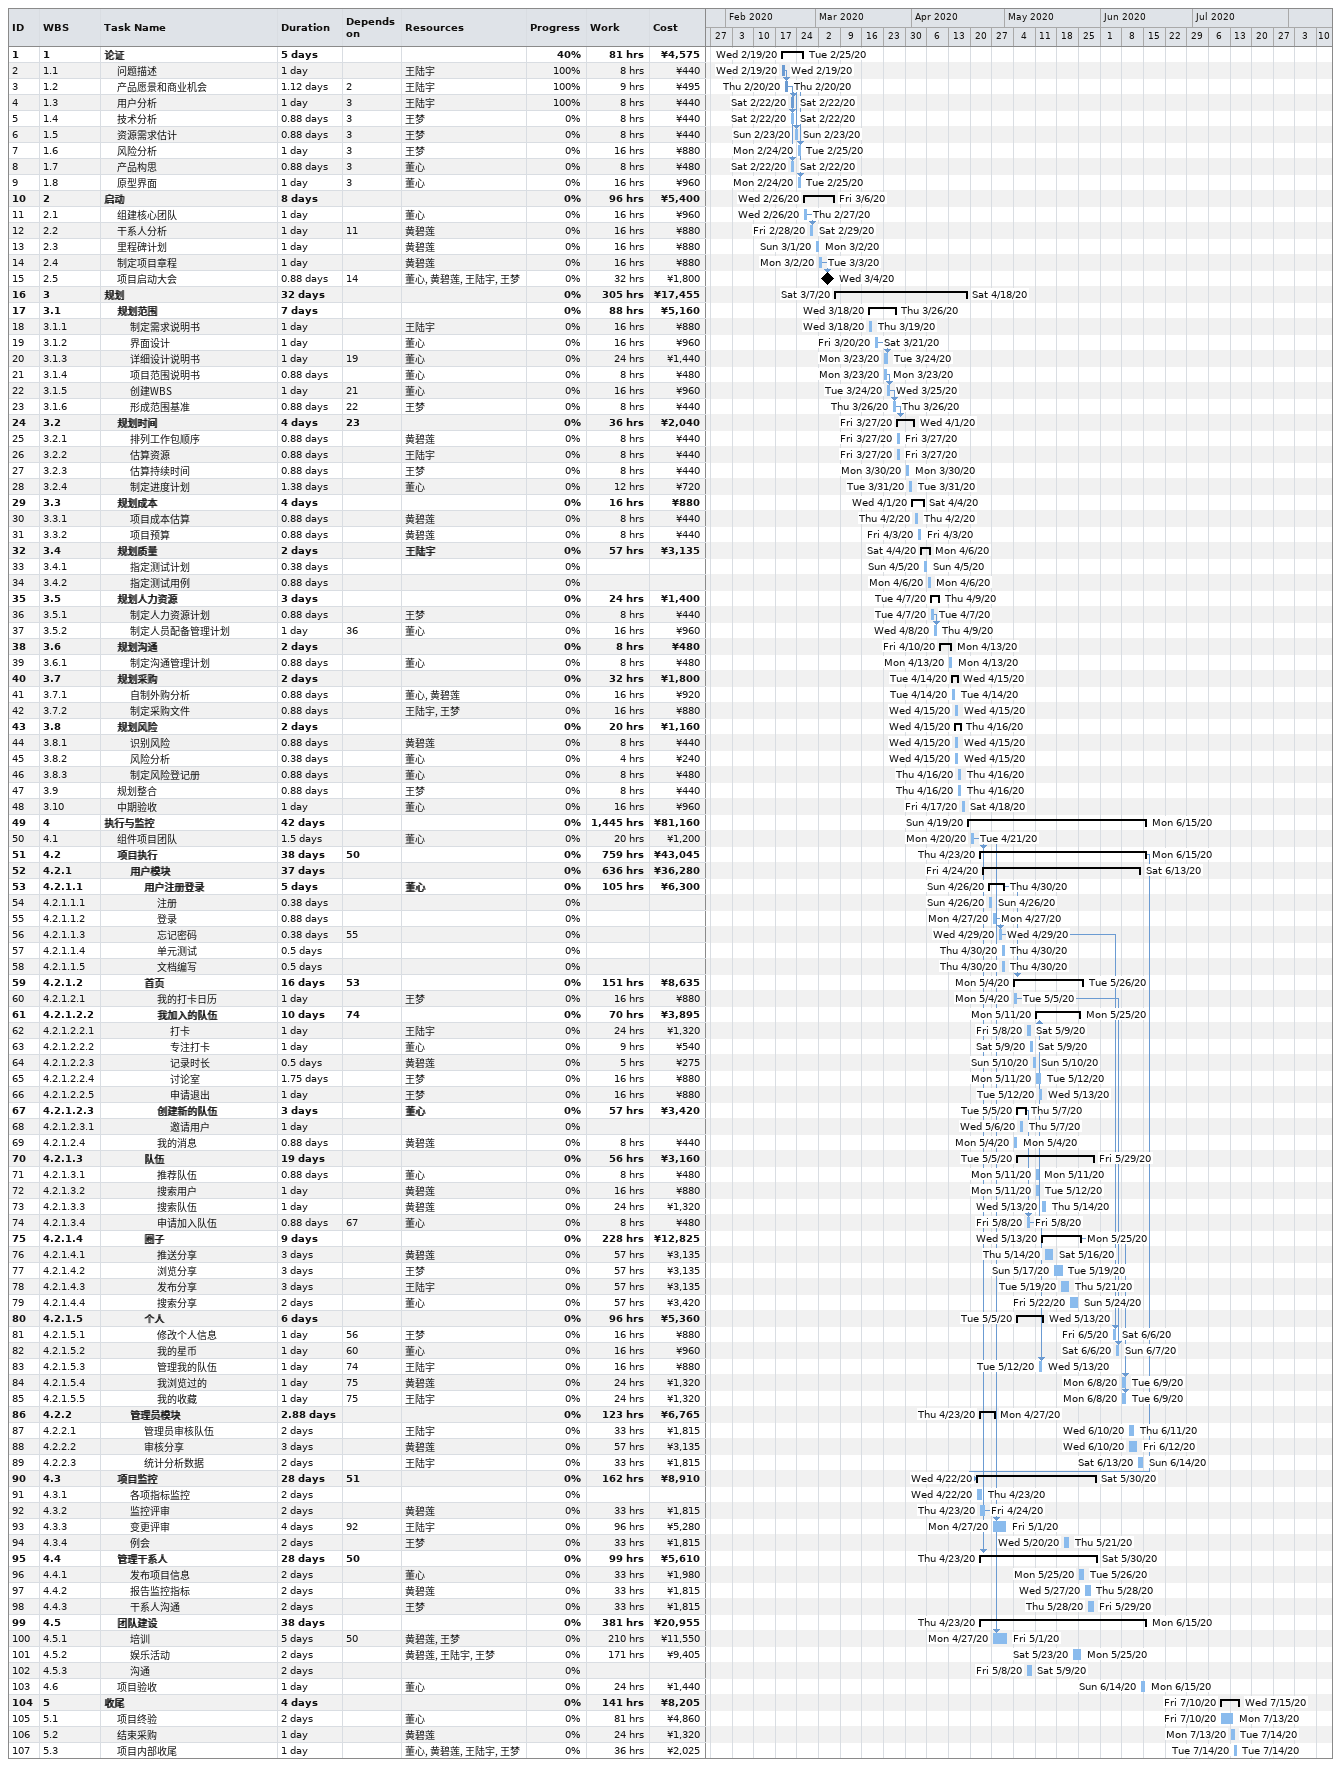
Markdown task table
| ID | WBS | Task | Duration | Start | Finish | Predecessors | Resources | % complete | Work (h) | Cost (¥) |
|---|---|---|---|---|---|---|---|---|---|---|
| 1 | 1 | **论证** | 5d | 2020-02-19 | 2020-02-25 |  |  | 40 | 81 | 4575 |
| 2 | 1.1 | 问题描述 | 1d | 2020-02-19 | 2020-02-19 |  | 王陆宇 | 100 | 8 | 440 |
| 3 | 1.2 | 产品愿景和商业机会 | 1.12d | 2020-02-20 | 2020-02-20 | 2 | 王陆宇 | 100 | 9 | 495 |
| 4 | 1.3 | 用户分析 | 1d | 2020-02-22 | 2020-02-22 | 3 | 王陆宇 | 100 | 8 | 440 |
| 5 | 1.4 | 技术分析 | 0.88d | 2020-02-22 | 2020-02-22 | 3 | 王梦 | 0 | 8 | 440 |
| 6 | 1.5 | 资源需求估计 | 0.88d | 2020-02-23 | 2020-02-23 | 3 | 王梦 | 0 | 8 | 440 |
| 7 | 1.6 | 风险分析 | 1d | 2020-02-24 | 2020-02-25 | 3 | 王梦 | 0 | 16 | 880 |
| 8 | 1.7 | 产品构思 | 0.88d | 2020-02-22 | 2020-02-22 | 3 | 董心 | 0 | 8 | 480 |
| 9 | 1.8 | 原型界面 | 1d | 2020-02-24 | 2020-02-25 | 3 | 董心 | 0 | 16 | 960 |
| 10 | 2 | **启动** | 8d | 2020-02-26 | 2020-03-06 |  |  | 0 | 96 | 5400 |
| 11 | 2.1 | 组建核心团队 | 1d | 2020-02-26 | 2020-02-27 |  | 董心 | 0 | 16 | 960 |
| 12 | 2.2 | 干系人分析 | 1d | 2020-02-28 | 2020-02-29 | 11 | 黄碧莲 | 0 | 16 | 880 |
| 13 | 2.3 | 里程碑计划 | 1d | 2020-03-01 | 2020-03-02 |  | 黄碧莲 | 0 | 16 | 880 |
| 14 | 2.4 | 制定项目章程 | 1d | 2020-03-02 | 2020-03-03 |  | 黄碧莲 | 0 | 16 | 880 |
| 15 | 2.5 | 项目启动大会 | 0.88d | 2020-03-04 | 2020-03-04 | 14 | 董心, 黄碧莲, 王陆宇, 王梦 | 0 | 32 | 1800 |
| 16 | 3 | **规划** | 32d | 2020-03-07 | 2020-04-18 |  |  | 0 | 305 | 17455 |
| 17 | 3.1 | **规划范围** | 7d | 2020-03-18 | 2020-03-26 |  |  | 0 | 88 | 5160 |
| 18 | 3.1.1 | 制定需求说明书 | 1d | 2020-03-18 | 2020-03-19 |  | 王陆宇 | 0 | 16 | 880 |
| 19 | 3.1.2 | 界面设计 | 1d | 2020-03-20 | 2020-03-21 |  | 董心 | 0 | 16 | 960 |
| 20 | 3.1.3 | 详细设计说明书 | 1d | 2020-03-23 | 2020-03-24 | 19 | 董心 | 0 | 24 | 1440 |
| 21 | 3.1.4 | 项目范围说明书 | 0.88d | 2020-03-23 | 2020-03-23 |  | 董心 | 0 | 8 | 480 |
| 22 | 3.1.5 | 创建WBS | 1d | 2020-03-24 | 2020-03-25 | 21 | 董心 | 0 | 16 | 960 |
| 23 | 3.1.6 | 形成范围基准 | 0.88d | 2020-03-26 | 2020-03-26 | 22 | 王梦 | 0 | 8 | 440 |
| 24 | 3.2 | **规划时间** | 4d | 2020-03-27 | 2020-04-01 | 23 |  | 0 | 36 | 2040 |
| 25 | 3.2.1 | 排列工作包顺序 | 0.88d | 2020-03-27 | 2020-03-27 |  | 黄碧莲 | 0 | 8 | 440 |
| 26 | 3.2.2 | 估算资源 | 0.88d | 2020-03-27 | 2020-03-27 |  | 王陆宇 | 0 | 8 | 440 |
| 27 | 3.2.3 | 估算持续时间 | 0.88d | 2020-03-30 | 2020-03-30 |  | 王梦 | 0 | 8 | 440 |
| 28 | 3.2.4 | 制定进度计划 | 1.38d | 2020-03-31 | 2020-03-31 |  | 董心 | 0 | 12 | 720 |
| 29 | 3.3 | **规划成本** | 4d | 2020-04-01 | 2020-04-04 |  |  | 0 | 16 | 880 |
| 30 | 3.3.1 | 项目成本估算 | 0.88d | 2020-04-02 | 2020-04-02 |  | 黄碧莲 | 0 | 8 | 440 |
| 31 | 3.3.2 | 项目预算 | 0.88d | 2020-04-03 | 2020-04-03 |  | 黄碧莲 | 0 | 8 | 440 |
| 32 | 3.4 | **规划质量** | 2d | 2020-04-04 | 2020-04-06 |  | 王陆宇 | 0 | 57 | 3135 |
| 33 | 3.4.1 | 指定测试计划 | 0.38d | 2020-04-05 | 2020-04-05 |  |  | 0 |  |  |
| 34 | 3.4.2 | 指定测试用例 | 0.88d | 2020-04-06 | 2020-04-06 |  |  | 0 |  |  |
| 35 | 3.5 | **规划人力资源** | 3d | 2020-04-07 | 2020-04-09 |  |  | 0 | 24 | 1400 |
| 36 | 3.5.1 | 制定人力资源计划 | 0.88d | 2020-04-07 | 2020-04-07 |  | 王梦 | 0 | 8 | 440 |
| 37 | 3.5.2 | 制定人员配备管理计划 | 1d | 2020-04-08 | 2020-04-09 | 36 | 董心 | 0 | 16 | 960 |
| 38 | 3.6 | **规划沟通** | 2d | 2020-04-10 | 2020-04-13 |  |  | 0 | 8 | 480 |
| 39 | 3.6.1 | 制定沟通管理计划 | 0.88d | 2020-04-13 | 2020-04-13 |  | 董心 | 0 | 8 | 480 |
| 40 | 3.7 | **规划采购** | 2d | 2020-04-14 | 2020-04-15 |  |  | 0 | 32 | 1800 |
| 41 | 3.7.1 | 自制外购分析 | 0.88d | 2020-04-14 | 2020-04-14 |  | 董心, 黄碧莲 | 0 | 16 | 920 |
| 42 | 3.7.2 | 制定采购文件 | 0.88d | 2020-04-15 | 2020-04-15 |  | 王陆宇, 王梦 | 0 | 16 | 880 |
| 43 | 3.8 | **规划风险** | 2d | 2020-04-15 | 2020-04-16 |  |  | 0 | 20 | 1160 |
| 44 | 3.8.1 | 识别风险 | 0.88d | 2020-04-15 | 2020-04-15 |  | 黄碧莲 | 0 | 8 | 440 |
| 45 | 3.8.2 | 风险分析 | 0.38d | 2020-04-15 | 2020-04-15 |  | 董心 | 0 | 4 | 240 |
| 46 | 3.8.3 | 制定风险登记册 | 0.88d | 2020-04-16 | 2020-04-16 |  | 董心 | 0 | 8 | 480 |
| 47 | 3.9 | 规划整合 | 0.88d | 2020-04-16 | 2020-04-16 |  | 王梦 | 0 | 8 | 440 |
| 48 | 3.10 | 中期验收 | 1d | 2020-04-17 | 2020-04-18 |  | 董心 | 0 | 16 | 960 |
| 49 | 4 | **执行与监控** | 42d | 2020-04-19 | 2020-06-15 |  |  | 0 | 1445 | 81160 |
| 50 | 4.1 | 组件项目团队 | 1.5d | 2020-04-20 | 2020-04-21 |  | 董心 | 0 | 20 | 1200 |
| 51 | 4.2 | **项目执行** | 38d | 2020-04-23 | 2020-06-15 | 50 |  | 0 | 759 | 43045 |
| 52 | 4.2.1 | **用户模块** | 37d | 2020-04-24 | 2020-06-13 |  |  | 0 | 636 | 36280 |
| 53 | 4.2.1.1 | **用户注册登录** | 5d | 2020-04-26 | 2020-04-30 |  | 董心 | 0 | 105 | 6300 |
| 54 | 4.2.1.1.1 | 注册 | 0.38d | 2020-04-26 | 2020-04-26 |  |  | 0 |  |  |
| 55 | 4.2.1.1.2 | 登录 | 0.88d | 2020-04-27 | 2020-04-27 |  |  | 0 |  |  |
| 56 | 4.2.1.1.3 | 忘记密码 | 0.38d | 2020-04-29 | 2020-04-29 | 55 |  | 0 |  |  |
| 57 | 4.2.1.1.4 | 单元测试 | 0.5d | 2020-04-30 | 2020-04-30 |  |  | 0 |  |  |
| 58 | 4.2.1.1.5 | 文档编写 | 0.5d | 2020-04-30 | 2020-04-30 |  |  | 0 |  |  |
| 59 | 4.2.1.2 | **首页** | 16d | 2020-05-04 | 2020-05-26 | 53 |  | 0 | 151 | 8635 |
| 60 | 4.2.1.2.1 | 我的打卡日历 | 1d | 2020-05-04 | 2020-05-05 |  | 王梦 | 0 | 16 | 880 |
| 61 | 4.2.1.2.2 | **我加入的队伍** | 10d | 2020-05-11 | 2020-05-25 | 74 |  | 0 | 70 | 3895 |
| 62 | 4.2.1.2.2.1 | 打卡 | 1d | 2020-05-08 | 2020-05-09 |  | 王陆宇 | 0 | 24 | 1320 |
| 63 | 4.2.1.2.2.2 | 专注打卡 | 1d | 2020-05-09 | 2020-05-09 |  | 董心 | 0 | 9 | 540 |
| 64 | 4.2.1.2.2.3 | 记录时长 | 0.5d | 2020-05-10 | 2020-05-10 |  | 黄碧莲 | 0 | 5 | 275 |
| 65 | 4.2.1.2.2.4 | 讨论室 | 1.75d | 2020-05-11 | 2020-05-12 |  | 王梦 | 0 | 16 | 880 |
| 66 | 4.2.1.2.2.5 | 申请退出 | 1d | 2020-05-12 | 2020-05-13 |  | 王梦 | 0 | 16 | 880 |
| 67 | 4.2.1.2.3 | **创建新的队伍** | 3d | 2020-05-05 | 2020-05-07 |  | 董心 | 0 | 57 | 3420 |
| 68 | 4.2.1.2.3.1 | 邀请用户 | 1d | 2020-05-06 | 2020-05-07 |  |  | 0 |  |  |
| 69 | 4.2.1.2.4 | 我的消息 | 0.88d | 2020-05-04 | 2020-05-04 |  | 黄碧莲 | 0 | 8 | 440 |
| 70 | 4.2.1.3 | **队伍** | 19d | 2020-05-05 | 2020-05-29 |  |  | 0 | 56 | 3160 |
| 71 | 4.2.1.3.1 | 推荐队伍 | 0.88d | 2020-05-11 | 2020-05-11 |  | 董心 | 0 | 8 | 480 |
| 72 | 4.2.1.3.2 | 搜索用户 | 1d | 2020-05-11 | 2020-05-12 |  | 黄碧莲 | 0 | 16 | 880 |
| 73 | 4.2.1.3.3 | 搜索队伍 | 1d | 2020-05-13 | 2020-05-14 |  | 黄碧莲 | 0 | 24 | 1320 |
| 74 | 4.2.1.3.4 | 申请加入队伍 | 0.88d | 2020-05-08 | 2020-05-08 | 67 | 董心 | 0 | 8 | 480 |
| 75 | 4.2.1.4 | **圈子** | 9d | 2020-05-13 | 2020-05-25 |  |  | 0 | 228 | 12825 |
| 76 | 4.2.1.4.1 | 推送分享 | 3d | 2020-05-14 | 2020-05-16 |  | 黄碧莲 | 0 | 57 | 3135 |
| 77 | 4.2.1.4.2 | 浏览分享 | 3d | 2020-05-17 | 2020-05-19 |  | 王梦 | 0 | 57 | 3135 |
| 78 | 4.2.1.4.3 | 发布分享 | 3d | 2020-05-19 | 2020-05-21 |  | 王陆宇 | 0 | 57 | 3135 |
| 79 | 4.2.1.4.4 | 搜索分享 | 2d | 2020-05-22 | 2020-05-24 |  | 董心 | 0 | 57 | 3420 |
| 80 | 4.2.1.5 | **个人** | 6d | 2020-05-05 | 2020-05-13 |  |  | 0 | 96 | 5360 |
| 81 | 4.2.1.5.1 | 修改个人信息 | 1d | 2020-06-05 | 2020-06-06 | 56 | 王梦 | 0 | 16 | 880 |
| 82 | 4.2.1.5.2 | 我的星币 | 1d | 2020-06-06 | 2020-06-07 | 60 | 董心 | 0 | 16 | 960 |
| 83 | 4.2.1.5.3 | 管理我的队伍 | 1d | 2020-05-12 | 2020-05-13 | 74 | 王陆宇 | 0 | 16 | 880 |
| 84 | 4.2.1.5.4 | 我浏览过的 | 1d | 2020-06-08 | 2020-06-09 | 75 | 黄碧莲 | 0 | 24 | 1320 |
| 85 | 4.2.1.5.5 | 我的收藏 | 1d | 2020-06-08 | 2020-06-09 | 75 | 王陆宇 | 0 | 24 | 1320 |
| 86 | 4.2.2 | **管理员模块** | 2.88d | 2020-04-23 | 2020-04-27 |  |  | 0 | 123 | 6765 |
| 87 | 4.2.2.1 | 管理员审核队伍 | 2d | 2020-06-10 | 2020-06-11 |  | 王陆宇 | 0 | 33 | 1815 |
| 88 | 4.2.2.2 | 审核分享 | 3d | 2020-06-10 | 2020-06-12 |  | 黄碧莲 | 0 | 57 | 3135 |
| 89 | 4.2.2.3 | 统计分析数据 | 2d | 2020-06-13 | 2020-06-14 |  | 王陆宇 | 0 | 33 | 1815 |
| 90 | 4.3 | **项目监控** | 28d | 2020-04-22 | 2020-05-30 | 51 |  | 0 | 162 | 8910 |
| 91 | 4.3.1 | 各项指标监控 | 2d | 2020-04-22 | 2020-04-23 |  |  | 0 |  |  |
| 92 | 4.3.2 | 监控评审 | 2d | 2020-04-23 | 2020-04-24 |  | 黄碧莲 | 0 | 33 | 1815 |
| 93 | 4.3.3 | 变更评审 | 4d | 2020-04-27 | 2020-05-01 | 92 | 王陆宇 | 0 | 96 | 5280 |
| 94 | 4.3.4 | 例会 | 2d | 2020-05-20 | 2020-05-21 |  | 王梦 | 0 | 33 | 1815 |
| 95 | 4.4 | **管理干系人** | 28d | 2020-04-23 | 2020-05-30 | 50 |  | 0 | 99 | 5610 |
| 96 | 4.4.1 | 发布项目信息 | 2d | 2020-05-25 | 2020-05-26 |  | 董心 | 0 | 33 | 1980 |
| 97 | 4.4.2 | 报告监控指标 | 2d | 2020-05-27 | 2020-05-28 |  | 黄碧莲 | 0 | 33 | 1815 |
| 98 | 4.4.3 | 干系人沟通 | 2d | 2020-05-28 | 2020-05-29 |  | 王梦 | 0 | 33 | 1815 |
| 99 | 4.5 | **团队建设** | 38d | 2020-04-23 | 2020-06-15 |  |  | 0 | 381 | 20955 |
| 100 | 4.5.1 | 培训 | 5d | 2020-04-27 | 2020-05-01 | 50 | 黄碧莲, 王梦 | 0 | 210 | 11550 |
| 101 | 4.5.2 | 娱乐活动 | 2d | 2020-05-23 | 2020-05-25 |  | 黄碧莲, 王陆宇, 王梦 | 0 | 171 | 9405 |
| 102 | 4.5.3 | 沟通 | 2d | 2020-05-08 | 2020-05-09 |  |  | 0 |  |  |
| 103 | 4.6 | 项目验收 | 1d | 2020-06-14 | 2020-06-15 |  | 董心 | 0 | 24 | 1440 |
| 104 | 5 | **收尾** | 4d | 2020-07-10 | 2020-07-15 |  |  | 0 | 141 | 8205 |
| 105 | 5.1 | 项目终验 | 2d | 2020-07-10 | 2020-07-13 |  | 董心 | 0 | 81 | 4860 |
| 106 | 5.2 | 结束采购 | 1d | 2020-07-13 | 2020-07-14 |  | 黄碧莲 | 0 | 24 | 1320 |
| 107 | 5.3 | 项目内部收尾 | 1d | 2020-07-14 | 2020-07-14 |  | 董心, 黄碧莲, 王陆宇, 王梦 | 0 | 36 | 2025 |
